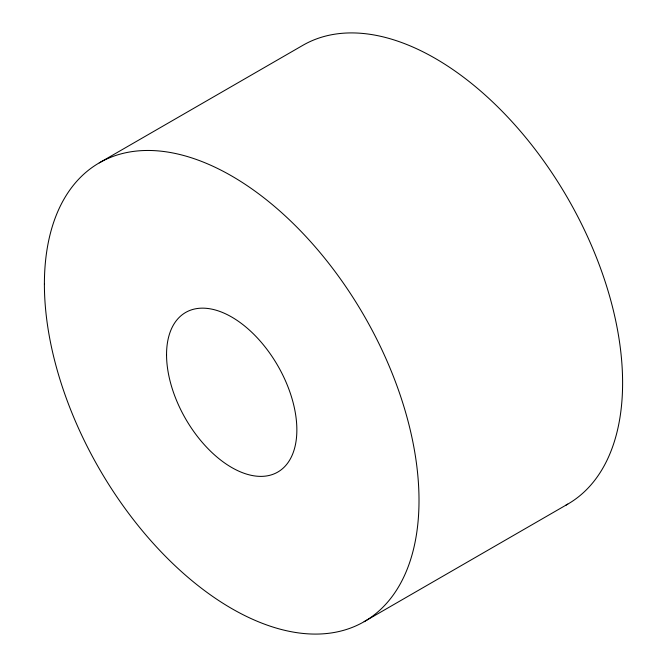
<?xml version="1.0" encoding="UTF-8"?>
<svg xmlns="http://www.w3.org/2000/svg" width="667" height="667" viewBox="0 0 667 667"><rect width="100%" height="100%" fill="white"/><g stroke="black" fill="none" stroke-linecap="round" stroke-linejoin="round"><path stroke-width="1" d="M99.258 162.873L302.851 45.323A264.891 152.935 60 0 1 568.617 199.783A264.891 152.935 60 0 1 565.975 505.127M364.149 621.677L567.742 504.127M166.55 354.661A92.138 53.193 60 0 0 264.282 476.23A92.138 53.193 60 0 0 264.282 345.931A92.138 53.193 60 0 0 166.55 354.661M44.397 284.134A264.891 152.935 60 0 0 325.354 633.65A264.891 152.935 60 0 0 325.354 259.038A264.891 152.935 60 0 0 44.397 284.134"/></g></svg>
